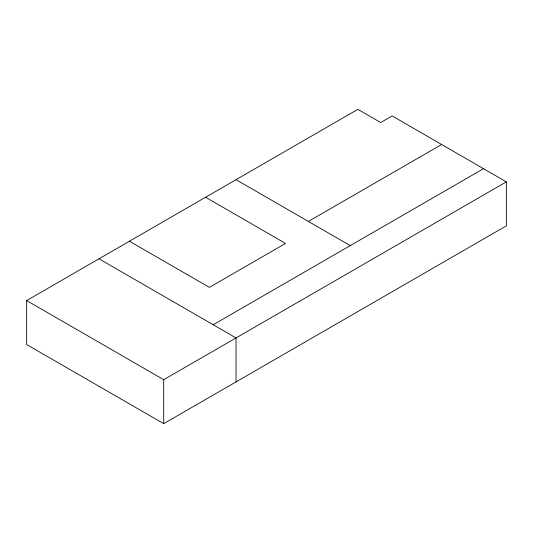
<?xml version="1.0" encoding="UTF-8"?>
<svg xmlns="http://www.w3.org/2000/svg" width="533" height="533" viewBox="0 0 533 533"><rect width="100%" height="100%" fill="white"/><g stroke="black" fill="none" stroke-linecap="round" stroke-linejoin="round"><path stroke-width="0.8" d="M26.65 300.572L357.87 109.338L380.715 122.53L392.135 115.934L506.35 181.873L506.35 225.839L163.704 423.662L26.65 344.531L26.65 300.572L163.704 379.696L506.35 181.873M308.38 221.442L441.63 144.51M213.2 324.75L483.504 168.688M236.046 179.674L350.254 245.62M205.585 197.263L285.535 243.421L209.396 287.38L129.446 241.222M98.985 258.805L236.046 337.935L236.046 381.895M163.704 379.696L163.704 423.662"/></g></svg>
